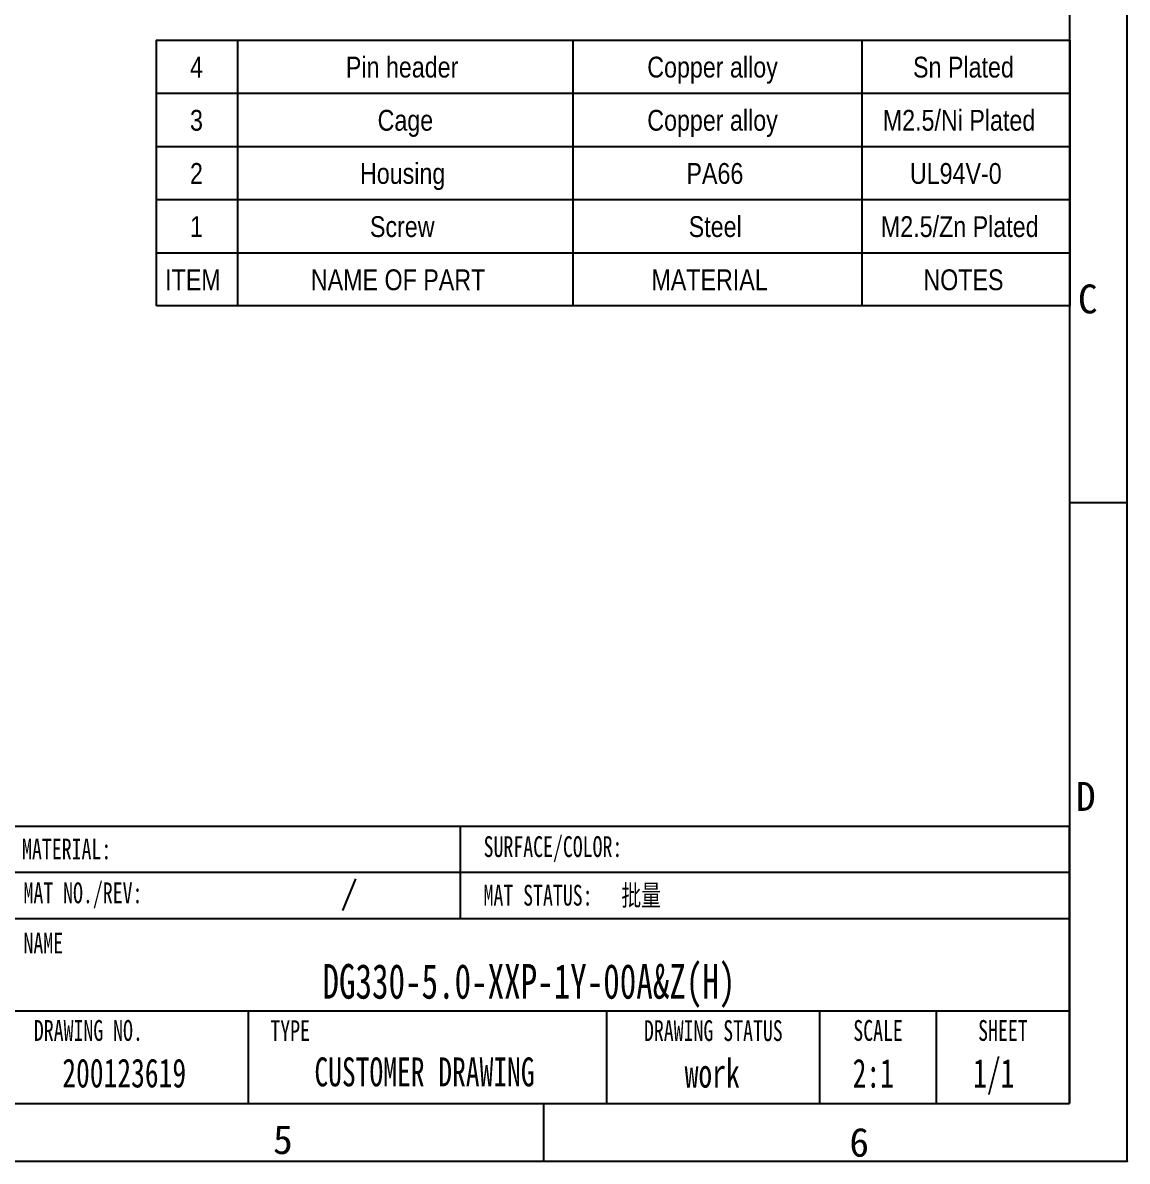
# Model space of a CAD drawing. Header units: millimetres. Extents: x 6 to 292, y 5 to 204.
# Drawn here: x 196.5 to 292, y 5 to 103.5 of the extents above; entities that cross this region are included whole.
import ezdxf
from ezdxf.entities.mleader import LeaderData, LeaderLine
from ezdxf.enums import TextEntityAlignment as Align
from ezdxf.math import Vec2, Vec3

# ---------------------------------------------------------------- set-up
doc = ezdxf.new("R2010")
doc.units = ezdxf.units.MM
for name, color, linetype in [('Default', 7, 'Continuous'), ('TEXT', 7, 'Continuous'), ('图框', 7, 'Continuous'), ('尺寸层', 7, 'Continuous'), ('细实线', 7, 'Continuous'), ('轮廓线', 7, 'Continuous')]:
    doc.layers.add(name, color=color, linetype=linetype)
doc.styles.add('SEACAD_Arial', font='arial.ttf')

# ---------------------------------------------------------------- blocks, each defined once
blk = doc.blocks.new('SE')
at = {"layer": '尺寸层', "color": 7, "linetype": 'Continuous'}
for p, q in [((215.045, 101.992), (215.045, 97.392)), ((244.045, 101.992), (244.045, 97.392)), ((269.045, 101.992), (269.045, 97.392)), ((208.045, 97.392), (287.045, 97.392)), ((215.045, 97.392), (215.045, 92.792)), ((244.045, 97.392), (244.045, 92.792)), ((269.045, 97.392), (269.045, 92.792)), ((208.045, 92.792), (287.045, 92.792)), ((215.045, 92.792), (215.045, 88.192)), ((244.045, 92.792), (244.045, 88.192)), ((269.045, 92.792), (269.045, 88.192)), ((208.045, 88.192), (287.045, 88.192)), ((215.045, 88.192), (215.045, 83.592)), ((244.045, 88.192), (244.045, 83.592)), ((269.045, 88.192), (269.045, 83.592)), ((208.045, 83.592), (287.045, 83.592)), ((215.045, 83.592), (215.045, 78.992)), ((244.045, 83.592), (244.045, 78.992)), ((269.045, 83.592), (269.045, 78.992))]:
    blk.add_line(p, q, dxfattribs=at)
blk.add_lwpolyline([(208.045, 78.992), (208.045, 101.992), (287.045, 101.992), (287.045, 78.992), (208.045, 78.992)], dxfattribs=at)
at = {"layer": '尺寸层', "color": 7, "linetype": 'Continuous', "style": 'SEACAD_Arial', "width": 0.8}
for s, p in [('4', (210.935, 100.559)), ('Pin header', (224.417, 100.559)), ('Copper alloy', (250.485, 100.559)), ('Sn Plated', (273.473, 100.559)), ('3', (210.935, 95.959)), ('Cage', (227.16, 95.959)), ('Copper alloy', (250.485, 95.959)), ('M2.5/Ni Plated', (270.856, 95.959)), ('2', (210.935, 91.359)), ('Housing', (225.637, 91.359)), ('PA66', (253.874, 91.359)), ('UL94V-0', (273.204, 91.359)), ('1', (210.935, 86.759)), ('Screw', (226.497, 86.759)), ('Steel', (254.071, 86.759)), ('M2.5/Zn Plated', (270.694, 86.759)), ('ITEM', (208.784, 82.159)), ('NAME OF PART', (221.388, 82.159)), ('MATERIAL', (250.844, 82.159)), ('NOTES', (274.37, 82.159))]:
    blk.add_text(s, height=1.8, dxfattribs=at).set_placement(p, align=Align.TOP_LEFT)
blk = doc.blocks.new('_DOT')
at = {"color": 0}
blk.add_line((0, 0), (-1, 0), dxfattribs=at)
at = {"color": 0, "const_width": 0.333}
blk.add_lwpolyline([(-0.1665, 0, 1), (0.1665, 0, 1)], format="xyb", close=True, dxfattribs=at)
blk = doc.blocks.new('A4-drawing_frame')
at = {"layer": '细实线', "color": 7, "linetype": 'Continuous'}
for p, q in [((0, 0), (0, 199)), ((-5, 57), (0, 57)), ((-50.5, 5), (-50.5, 0)), ((-286.5, 0), (0, 0))]:
    blk.add_line(p, q, dxfattribs=at)
blk.add_point((0, 0), dxfattribs=at)
at = {"layer": '轮廓线', "color": 7, "linetype": 'Continuous'}
for p in [(-5, 195), (-282, 5)]:
    blk.add_line(p, (-5, 5), dxfattribs=at)
at = {"layer": 'TEXT', "char_height": 2.5, "attachment_point": 7}
for s, insert, width in [('{\\f宋体|b0||i0||c0|p34;\\C7;\\H2.5;\\W1.;C}', (-4.263, 73.313), 2.34019), ('{\\f宋体|b0||i0||c0|p34;\\C7;\\H2.5;\\W1.;D}', (-4.429, 30.313), 1.99773), ('{\\f宋体|b0||i0||c0|p34;\\C7;\\H2.5;\\W1.;5}', (-73.881, 0.58), 1.88357), ('{\\f宋体|b0||i0||c0|p34;\\C7;\\H2.5;\\W1.;6}', (-24.035, 0.352), 1.88357)]:
    blk.add_mtext(s, dxfattribs=dict(at, insert=insert, width=width))

msp = doc.modelspace()

# ---------------------------------------------------------------- linework, layer by layer
at = {"layer": '细实线', "color": 7, "linetype": 'Continuous'}
for p, q in [((234.3, 34), (234.3, 30)), ((195, 30), (287, 30)), ((234.3, 30), (234.3, 26)), ((216, 10), (216.0033, 18)), ((247, 10), (247, 18)), ((265.4, 10), (265.4, 18)), ((275.5, 10), (275.5, 18))]:
    msp.add_line(p, q, dxfattribs=at)
at = {"layer": '轮廓线', "color": 7, "linetype": 'Continuous'}
for p, q in [((167, 34), (287, 34)), ((287, 10), (287, 34)), ((167, 26), (287, 26)), ((195, 18), (287, 18)), ((167, 10), (287, 10)), ((195, 10), (287, 10))]:
    msp.add_line(p, q, dxfattribs=at)

# ---------------------------------------------------------------- block references
at = {"layer": '图框', "color": 7}
msp.add_blockref('A4-drawing_frame', (292, 5), dxfattribs=at)
at = {"layer": '尺寸层'}
msp.add_blockref('SE', (0, 0), dxfattribs=at)

# ---------------------------------------------------------------- texts
at = {"layer": 'TEXT', "char_height": 1.8, "style": 'SEACAD_Arial'}
for s, insert, width, attachment_point in [('{\\f仿宋|b0||i0||c0|p34;\\C7;\\H1.8;\\W0.7;MATERIAL:}', (200.2668, 32), 10.533662, 5), ('{\\f仿宋|b0||i0||c0|p34;\\C7;\\H1.8;\\W0.7;SURFACE/COLOR:}', (242.3285, 32), 16.057013, 5), ('{\\f仿宋|b0||i0||c0|p34;\\C7;\\H1.8;\\W0.7;MAT NO./REV:}', (201.6763, 28), 13.352652, 5), ('{\\fRomanS|b0||i0||c0|p34;\\C7;\\H1.8;\\W0.8;/}', (224.0127, 27.8864), 1.479462, 4), ('{\\f仿宋|b0||i0||c0|p34;\\C7;\\H1.8;\\W0.7;MAT STATUS:}', (241.0392, 28), 13.478338, 5), ('{\\f仿宋|b0||i0||c0|p34;\\C7;\\H1.8;\\W0.7;NAME}', (198.247, 22.9734), 6.49396, 8), ('{\\f仿宋|b0||i0||c0|p34;\\C7;\\H1.8;\\W0.7;DRAWING NO.}', (202.1431, 16.3), 14.286182, 5), ('{\\f仿宋|b0||i0||c0|p34;\\C7;\\H1.8;\\W0.7;TYPE}', (219.6, 16.3), 7.2, 5), ('{\\f仿宋|b0||i0||c0|p34;\\C7;\\H1.8;\\W0.7;DRAWING STATUS}', (256.2, 16.2866), 18.4, 5), ('{\\f仿宋|b0||i0||c0|p34;\\C7;\\H1.8;\\W0.7;SCALE}', (270.45, 16.3), 10.1, 5), ('{\\f仿宋|b0||i0||c0|p34;\\C7;\\H1.8;\\W0.7;SHEET}', (281.25, 16.3), 11.5, 5)]:
    msp.add_mtext(s, dxfattribs=dict(at, insert=insert, width=width, attachment_point=attachment_point))

# ---------------------------------------------------------------- leaders
at = {"layer": 'Default', "color": 7, "linetype": 'Continuous'}
ml = msp.add_multileader_mtext('Standard', dxfattribs=at)
ml.set_content('{\\pxsm0.9;\\f仿宋|b0||i0||c0|p34;\\W0.7;批量\\P}', color=256)
ml.set_leader_properties()
ml.set_arrow_properties(name='DOT')
ml.build(insert=Vec2(0, 0))
ml.multileader.update_dxf_attribs({"leader_type": 0, "dogleg_length": 0, "arrow_head_size": 1.8})
ctx = ml.context
ctx.base_point, ctx.char_height, ctx.arrow_head_size, ctx.landing_gap_size = Vec3(246.2403, 27.8705), 1.8, 1.8, 0.63
ctx.mtext.insert = Vec3(248.2403, 28.9093)
ml = msp.add_multileader_mtext('Standard', dxfattribs=at)
ml.set_content('{\\pxsm0.9;\\f仿宋|b0||i0||c0|p34;\\W0.7;DG330-5.0-XXP-1Y-00A&Z(H)\\P}', color=256)
ml.set_leader_properties()
ml.set_arrow_properties(name='DOT')
ml.build(insert=Vec2(0, 0))
ml.multileader.update_dxf_attribs({"leader_type": 0, "dogleg_length": 0, "arrow_head_size": 3})
ctx = ml.context
ctx.base_point, ctx.char_height, ctx.arrow_head_size, ctx.landing_gap_size = Vec3(219.4157, 20.3411), 3, 3, 1.05
ctx.text_align_type = 1
ctx.mtext.insert, ctx.mtext.alignment = Vec3(240.249, 22.0632), 2
ml = msp.add_multileader_mtext('Standard', dxfattribs=at)
ml.set_content('{\\pxsm0.9;\\f仿宋|b0||i0||c0|p34;\\W0.7;200123619\\P}', color=256)
ml.set_leader_properties()
ml.set_arrow_properties(name='DOT')
ml.build(insert=Vec2(0, 0))
ml.multileader.update_dxf_attribs({"leader_type": 0, "dogleg_length": 0, "arrow_head_size": 2.5})
ctx = ml.context
ctx.base_point, ctx.char_height, ctx.arrow_head_size, ctx.landing_gap_size = Vec3(197.6189, 12.6181), 2.5, 2.5, 0.875
ctx.text_align_type = 1
ctx.mtext.insert, ctx.mtext.alignment = Vec3(205.2435, 13.8824), 2
ml = msp.add_multileader_mtext('Standard', dxfattribs=at)
ml.set_content('{\\pxsm0.9;\\f仿宋|b0||i0||c0|p34;\\W0.7;CUSTOMER DRAWING\\P}', color=256)
ml.set_leader_properties()
ml.set_arrow_properties(name='DOT')
ml.build(insert=Vec2(0, 0))
ml.multileader.update_dxf_attribs({"leader_type": 0, "dogleg_length": 0, "arrow_head_size": 2.5})
ctx = ml.context
ctx.base_point, ctx.char_height, ctx.arrow_head_size, ctx.landing_gap_size = Vec3(219.0436, 12.709), 2.5, 2.5, 0.875
ctx.text_align_type = 1
ctx.mtext.insert, ctx.mtext.alignment = Vec3(231.2187, 13.9803), 2
ml = msp.add_multileader_mtext('Standard', dxfattribs=at)
ml.set_content('{\\pxsm0.9;\\f仿宋|b0||i0||c0|p34;\\W0.7;work\\P}', color=256)
ml.set_leader_properties()
ml.set_arrow_properties(name='DOT')
ml.build(insert=Vec2(0, 0))
ml.multileader.update_dxf_attribs({"leader_type": 0, "dogleg_length": 0, "arrow_head_size": 2.5})
ctx = ml.context
ctx.base_point, ctx.char_height, ctx.arrow_head_size, ctx.landing_gap_size = Vec3(251.5859, 12.6061), 2.5, 2.5, 0.875
ctx.text_align_type = 1
ctx.mtext.insert, ctx.mtext.alignment = Vec3(256.1012, 13.8703), 2
at = {"layer": 'TEXT', "color": 7, "linetype": 'Continuous'}
ml = msp.add_multileader_mtext('Standard', dxfattribs=at)
ml.set_content('{\\pxsm0.9;\\f仿宋|b0||i0||c0|p34;\\W0.7;2:1\\P}', color=256)
ml.set_leader_properties()
ml.set_arrow_properties(name='DOT')
ml.build(insert=Vec2(0, 0))
ml.multileader.update_dxf_attribs({"leader_type": 0, "dogleg_length": 0, "arrow_head_size": 2.5})
ctx = ml.context
ctx.base_point, ctx.char_height, ctx.arrow_head_size, ctx.landing_gap_size = Vec3(266.3083, 12.5916), 2.5, 2.5, 0.875
ctx.text_align_type = 1
ctx.mtext.insert, ctx.mtext.alignment = Vec3(270.033, 13.8631), 2
ml = msp.add_multileader_mtext('Standard', dxfattribs=at)
ml.set_content('{\\pxsm0.9;\\f仿宋|b0||i0||c0|p34;\\W0.7;1/1\\P}', color=256)
ml.set_leader_properties()
ml.set_arrow_properties(name='DOT')
ml.build(insert=Vec2(0, 0))
ml.multileader.update_dxf_attribs({"leader_type": 0, "dogleg_length": 0, "arrow_head_size": 2.5})
ctx = ml.context
ctx.base_point, ctx.char_height, ctx.arrow_head_size, ctx.landing_gap_size = Vec3(276.8092, 12.4517), 2.5, 2.5, 0.875
ctx.text_align_type = 1
ctx.mtext.insert, ctx.mtext.alignment = Vec3(280.4543, 13.8655), 2

doc.saveas('drawing.dxf')
